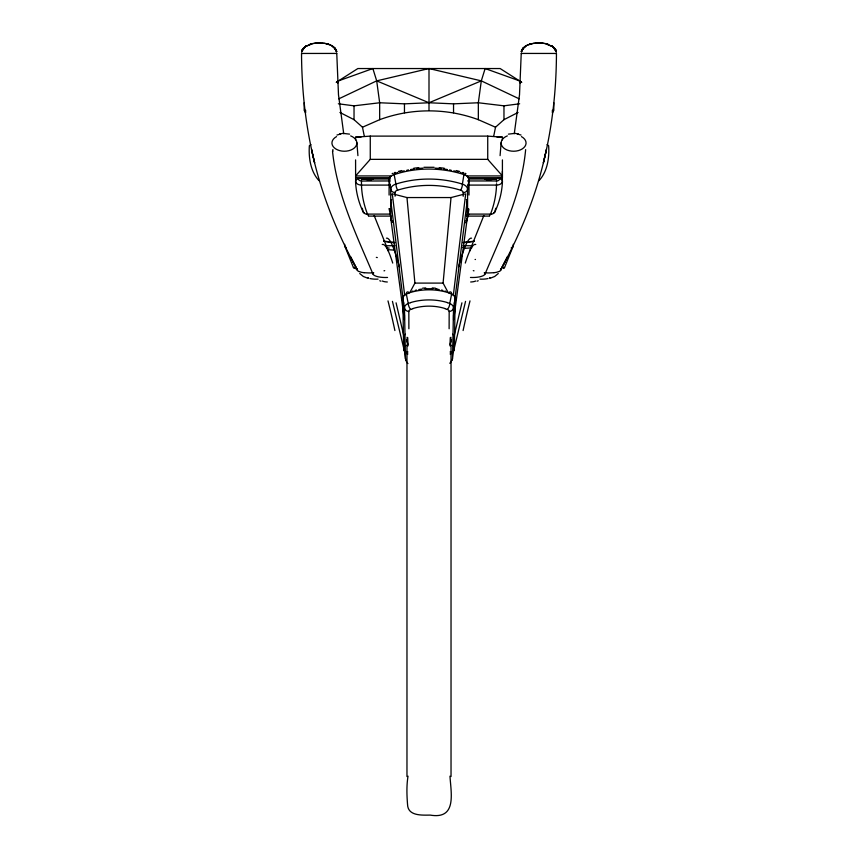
<?xml version="1.0" encoding="UTF-8"?>
<svg xmlns="http://www.w3.org/2000/svg" width="858" height="858" viewBox="0 0 858 858"><rect width="100%" height="100%" fill="white"/><g stroke="black" fill="none" stroke-linecap="round" stroke-linejoin="round"><path stroke-width="1.29" d="M390.422 185.092L361.486 185.092A5.834 3.85 0 0 1 355.63 181.22A2.885 2.166 0 0 1 358.515 179.022A2.917 1.931 0 0 0 361.454 180.941L361.486 185.092A150.493 113.117 0 0 0 367.481 214.092L367.46 214.168M455.148 298.509L453.528 307.99L452.531 358.547L454.45 343.329L455.148 298.509A7.84 4.933 5.7 0 0 451.705 294.047M496.546 182.014L496.546 180.952A2.917 1.931 0 0 0 499.474 179.011A2.885 2.166 0 0 1 502.391 181.22A5.834 3.85 0 0 1 496.514 185.081L467.578 185.092M407.958 353.979A5.888 3.915 0.2 0 1 404.365 351.104L404.118 336.046A5.888 3.925 0 0 1 405.394 334.202M449.12 328.753L449.163 311.454A3.99 2.349 0 0 0 447.243 309.427L445.066 308.698M465.551 301.373L453.732 350.461L453.903 336.143A5.888 3.925 0 0 0 452.606 334.202M496.535 183.794L496.514 185.092A150.493 113.117 0 0 1 490.519 214.092L490.54 214.168M521.975 53.432L521.235 53.432L519.508 94.83L514.274 133.751M556.434 53.453L556.445 53.443C556.359 90.154 552.273 126.909 543.436 162.559L543.393 162.763C534.287 200.246 519.219 236.025 500.718 269.798L500.536 269.101M494.626 211.733A9.384 6.928 4.5 0 0 495.045 211.229L495.699 208.247M450.278 337.612L450.053 343.586M453.968 336.744L461.926 302.831M453.732 350.482L453.646 351.061A5.888 3.915 -0.2 0 1 450.042 353.979M450.922 337.269L450.868 338.535A277.542 166.441 0 0 1 450.622 342.17L450.075 345.989M513.213 245.688L513.277 244.294M501.126 142.675L500.085 155.641M314.607 162.763L311.54 149.464C320.356 191.688 336.518 232.078 357.282 269.798L357.464 269.101M466.838 220.742L467.578 217.535L467.578 189.318L469.004 179.762A4.537 3.668 0 0 0 467.202 176.276M447.479 291.302L443.093 283.097L451.029 197.554L464.489 194.08M525.643 149.646C521.578 193.64 501.919 234.116 484.942 274.238M453.474 294.144L465.712 193.769M454.365 303.453L467.181 201.104A4.429 2.606 0 0 0 466.334 199.582M454.386 314.339L467.181 218.672L467.181 201.104M521.589 82.486L519.465 80.867L485.135 68.543L481.306 80.867L478.335 102.767L478.335 119.68L495.516 127.22L503.968 119.67L518.082 112.452M467.578 217.535L468.908 209.095M389.092 195.077L389.092 179.794A8.955 5.491 -5.2 0 1 392.567 175.204C415.379 167.063 440.915 167.224 463.942 174.528L462.398 184.084A4.526 1.491 -75.1 0 1 460.585 190.24A4.483 2.628 0 0 1 463.202 192.6L463.202 196.278M493.672 136.379L495.516 127.22M449.431 292.128A4.612 2.166 -67.2 0 1 451.619 294.112L449.764 303.442A7.797 4.88 5.6 0 1 453.474 307.979M408.022 776.158C406.488 785.488 406.789 795.066 407.55 804.45C407.861 816.162 421.868 815.154 430.212 815.1C457.164 819.701 450.954 792.996 449.978 776.158M301.737 51.534L304.858 46.89L311.465 43.855M455.105 301.877L455.587 299.721M521.428 51.459C522.661 46.482 528.142 44.369 532.668 43.468M543.436 162.559L546.46 149.464L543.393 162.763M450.289 344.487L451.437 339.822M301.855 50.976L303.035 48.702L304.88 46.868L301.812 51.158L303.035 48.702L306.049 46.064L303.035 48.702L301.673 51.684L302.949 48.82L305.502 46.429L312.998 43.501M521.385 51.566L523.573 47.651L521.557 50.869M521.321 51.855L522.94 48.359L526.919 45.335M301.641 51.866L302.552 49.432L301.78 51.298M521.46 51.298L522.2 49.421L521.482 51.148L521.728 50.483M452.069 360.457L452.177 360.167A7.829 7.733 64.6 0 0 452.509 358.537M337.644 83.301L338.535 80.867L372.865 68.543L376.694 80.867L379.665 102.767L379.665 119.68L362.484 127.22L354.032 119.67L339.918 112.452M483.858 215.519L469.498 251.319M521.482 51.148L522.586 48.82L525.611 46.064L521.932 49.936M504.568 267.503L512.87 246.922L511.969 247.544M495.645 210.253L495.656 210.231A134.717 101.265 0 0 0 502.466 181.22M500.611 270.249L507.625 256.521L500.718 269.798M410.521 291.302L414.907 283.097L406.971 197.554L393.511 194.08M502.413 139.865L502.413 137.194L487.73 136.111L370.27 136.111L370.27 159.352L355.587 175.933L390.293 175.933M498.294 273.509L494.68 276.48L489.939 278.357M538.974 180.673C547.458 171.686 549.506 157.507 548.627 145.646L547.029 144.68M512.805 246.975L511.175 247.983M336.411 82.486L338.535 80.867M336.325 82.271L357.861 68.543L500.139 68.543L521.675 82.271M392.106 173.745L392.878 173.273M503.71 268.071L504.515 267.535L503.399 268.254M336.947 135.06L342.76 133.333L349.571 134.138M338.803 98.831L376.694 80.867L429 68.543L481.306 80.867L519.197 98.831M499.259 271.428L496.492 272.308A12.945 3.175 2.7 0 1 493.918 272.672M481.306 80.867L429 102.767L404.461 103.839L379.665 102.767L354.032 105.824L338.352 103.786M527.702 44.97L534.244 43.211M405.469 358.601L404.472 307.99A7.797 4.88 -5.6 0 1 408.215 303.421L406.327 294.069L409.041 293.093M409.727 292.17L410.478 291.892M477.102 281.167L478.228 280.748M408.88 328.753L408.837 311.454A3.99 2.349 0 0 1 410.757 309.427L412.934 308.698M408.236 303.442L410.617 302.67M412.258 291.27L413.041 291.023M508.429 134.138L515.24 133.333L521.053 135.06M530.051 44.123L529.182 44.391L530.77 43.908M396.836 172.887L397.64 172.63M309.674 44.391L311.282 43.897M395.066 196.214L395.066 192.535A4.494 2.638 0 0 1 397.715 190.122C418.05 183.794 440.272 183.837 460.585 190.197M397.715 190.154A4.526 1.48 75.2 0 1 395.946 184.041C417.417 177.327 440.915 177.467 462.398 184.084A8.88 5.405 4.5 0 1 467.556 189.318M379.665 119.68C411.379 107.936 446.621 107.936 478.335 119.68M400.096 171.911L400.922 171.686M398.359 171.45L401.769 170.538M415.175 290.401L416.548 290.047M340.551 133.698L339.714 133.912M402.584 171.257L404.268 170.839M312.205 43.683L316.473 43.018M406.81 170.27L408.515 169.916M474.377 241.184L463.277 242.514M474.399 241.098L472.844 241.398M418.768 289.564L421.61 289.082M489.8 179.848L502.413 177.703L502.413 159.899M410.574 169.541L414.2 168.972M471.954 241.634L463.266 242.632M533.376 43.34L540.797 42.964M313.91 43.34L314.693 43.222M373.445 179.054L368.221 179.848L355.587 177.703L390.293 177.703M376.694 80.867L429 102.767L453.539 103.839L478.335 102.767L503.968 105.824L519.648 103.786M413.738 168.222L418.779 167.642M416.634 168.651L422.79 168.114M315.572 43.104L324.624 43.34M493.972 272.694L489.403 272.93A16.645 3.786 2.2 0 1 484.234 272.812M535.124 43.093L535.918 43.018M422.533 288.191L425.74 287.913M424.903 288.717L433.097 288.717M355.587 139.865L355.587 137.194L370.27 136.111M471.771 247.855L465.283 248.284M486.272 179.762L496.546 179.011L468.8 179.011M317.203 42.964L319.498 42.9M536.915 42.954L537.719 42.921M423.884 167.289L434.137 167.289M314.564 162.559C305.716 126.909 301.673 90.154 301.533 53.453L302.413 53.443M301.566 53.453L336.765 53.432L338.492 94.83L343.726 133.751M490.647 214.103L467.975 214.103M355.587 137.194L360.918 137.194M497.082 137.194L502.413 137.194M310.982 144.68L309.373 145.646C308.494 157.507 310.542 171.686 319.026 180.673M370.27 159.352L487.73 159.352L502.413 175.933L467.707 175.933M467.707 177.703L502.413 177.703M390.401 179.011L361.454 179.011L371.729 179.762M361.454 181.038L390.401 180.952M467.599 180.952L496.546 180.952M406.971 197.554L451.029 197.554M390.025 214.103L367.353 214.103M466.999 214.425L469.455 214.425M368.758 216.098L391.141 216.098M466.602 216.098L489.242 216.098M395.002 245.688L386.293 245.763A5.877 5.727 -0.1 0 0 385.703 245.903M462.998 245.688L471.75 245.774A5.877 5.727 0.1 0 1 472.297 245.903M414.907 283.097L443.093 283.097M336.025 53.432L336.733 53.432M555.587 53.443L556.402 53.453L521.278 53.432M538.502 42.9L539.146 42.911M539.725 42.921L542.428 43.104M320.281 42.921L321.085 42.954M435.221 168.114L441.377 168.651M387.591 247.951L389.178 248.069M394.723 242.514L383.601 241.098M432.26 287.913L435.467 288.191M541.527 43.018L545.795 43.683M322.082 43.018L322.876 43.093M392.181 242.471L394.562 242.696M364.028 272.694L368.597 272.93A16.645 3.786 -2.2 0 0 373.766 272.812M439.232 167.642L444.272 168.222M389.94 242.213L386.014 241.645M323.756 43.211C328.807 43.951 335.21 45.978 336.615 51.566M443.822 168.972L447.436 169.541M436.39 289.082L437.462 289.253M484.598 179.065L488.502 179.654M543.307 43.222L544.09 43.34M438.17 289.371L439.232 289.564M385.156 241.495L383.623 241.184M449.495 169.916L451.222 170.27M389.929 209.009L389.382 208.88M325.332 43.468L330.298 44.97M545.002 43.501L553.12 46.868L556.327 51.684L553.142 46.89L546.535 43.855M453.775 170.849L455.469 171.268M441.452 290.047L442.825 290.401M518.286 133.912L517.449 133.698M456.284 170.549L459.716 171.471M368.061 278.357L363.32 276.48L359.706 273.509M457.142 171.707L457.968 171.932M548.326 44.391L546.718 43.897L547.447 44.123M447.383 302.67L449.764 303.442M460.435 172.651L461.261 172.908M444.959 291.023L445.742 291.27M448.959 293.093L451.673 294.069M463.942 174.528L465.54 175.204M447.522 291.892L448.273 292.17M379.772 280.748L380.898 281.167M357.282 269.551L353.421 267.492L345.131 246.922L346.278 247.683L345.131 246.922M358.741 271.428L361.508 272.308A12.945 3.175 -2.7 0 0 364.082 272.672M331.081 45.335L334.566 47.801L336.518 51.148L336.272 50.483M354.708 268.307L353.432 267.503M465.208 173.295L465.98 173.766M551.994 46.096L555.051 48.82L556.188 51.158L555.051 48.82L551.951 46.064L554.965 48.702L556.263 51.534M553.12 46.868L556.145 50.976M336.068 49.936L332.389 46.064L335.414 48.82L336.518 51.148M357.282 269.798L350.375 256.521L357.389 270.249M362.301 208.247L362.955 211.24A9.384 6.928 -4.5 0 0 363.374 211.733M362.387 210.317L362.355 210.253A134.717 101.265 0 0 1 355.544 181.22M373.058 274.238C356.295 234.609 336.915 194.68 332.529 151.298M336.443 50.869L334.427 47.651L336.572 51.459M388.502 251.319L374.142 215.519M519.465 80.867L520.356 83.301M405.931 360.457L405.866 360.285A8.065 8.001 36.1 0 1 405.459 358.601M556.22 51.298L555.448 49.432L556.359 51.866M336.54 51.298L335.8 49.421L336.679 51.855M392.449 301.373L404.268 350.418M404.032 336.744L396.074 302.831M407.711 344.487L406.563 339.822M402.413 299.721L402.895 301.877M362.484 127.22L364.328 136.379M389.092 208.58L391.516 220.881A7.475 7.121 -40.7 0 0 392.374 222.458M407.925 345.989L407.378 342.17A277.542 166.441 0 0 1 407.132 338.535L407.078 337.269M389.092 179.794L390.701 189.307L390.819 218.672L403.614 314.339M395.913 183.998L394.154 174.506A4.537 1.544 75 0 1 395.817 172.833M406.295 294.047A7.84 4.933 -5.7 0 0 402.906 298.509L404.472 307.99M405.469 358.547L403.55 343.329L402.852 298.509M403.635 303.453L390.819 201.104A4.429 2.606 0 0 1 391.666 199.582M404.526 294.144L392.288 193.769L392.288 195.141M357.915 155.641L356.874 142.675M344.723 244.294L344.787 245.688M407.947 343.586L407.722 337.612M332.925 151.18L332.872 149.517M553.807 102.767L553.807 110.425L552.37 112.763L552.37 110.21M503.968 105.824L503.968 119.67M502.38 171.343L502.38 181.22M487.73 136.111L487.73 159.352M469.004 195.034L469.004 179.762A8.945 5.459 4.5 0 0 465.529 175.214M453.539 103.839L453.539 112.763M453.539 314.961L453.539 319.82M451.029 346.042L451.029 776.565M429 68.543L429 110.425M406.971 346.042L406.971 776.565M404.461 103.839L404.461 112.763M404.461 314.961L404.461 319.82M355.587 159.899L355.62 181.22M354.032 105.824L354.032 119.67M305.63 110.21L305.63 112.763L304.193 110.425L304.193 102.767M390.722 189.307A8.88 5.427 -5.2 0 1 395.913 183.998M395.066 192.578A4.483 3.625 0 0 1 390.765 189.296M389.189 179.783A4.547 3.668 0 0 1 390.862 176.265M462.323 172.823A4.537 1.555 -74.9 0 1 463.91 174.571M467.513 189.318A4.494 3.625 0 0 1 463.213 192.653M467.374 208.816A11.744 0.794 -0.5 0 1 468.371 208.955M466.72 220.763A8.151 7.722 57.4 0 1 465.583 222.823M394.755 173.681A4.494 2.638 0 0 1 395.227 173.434M462.87 173.455A4.483 2.638 0 0 1 463.341 173.702M392.095 220.828A5.834 3.432 0 0 1 390.83 218.672M467.17 218.672A5.834 3.432 0 0 1 465.905 220.828M350.665 135.896A12.473 8.226 0 0 1 354.365 147.962A12.473 8.226 0 0 1 335.735 148.917A12.473 8.226 0 0 1 336.55 136.615M387.537 277.456A12.462 3.764 0 0 1 373.155 273.176M387.333 281.992A6.596 1.823 0 0 1 382.336 280.984M463.095 330.555A256.36 16.506 -81.9 0 1 470.002 300.901M458.569 266.977A283.987 20.764 -83.2 0 1 471.557 238.202M465.283 263.074A278.121 21.225 -83.4 0 1 475.761 244.53M387.998 300.901A256.36 16.506 81.9 0 1 394.905 330.555M386.443 238.202A283.987 20.764 83.2 0 1 399.431 266.977M382.239 244.53A278.121 21.225 83.4 0 1 392.717 263.074M408.837 311.508A4.515 3.636 8.6 0 1 404.547 307.979M402.981 298.498A4.58 3.689 8.8 0 1 405.351 294.669M410.757 309.448A4.59 2.059 68.6 0 1 408.301 303.496M406.338 294.079A4.612 2.177 66.2 0 1 408.569 292.17M408.912 292.964A40.401 23.734 0 0 1 449.088 292.964M449.742 303.464A4.59 2.102 -68.6 0 1 447.243 309.491M452.627 294.712A4.58 3.657 -7.2 0 1 455.04 298.509M453.453 307.979A4.515 3.636 -8.6 0 1 449.163 311.508M410.553 302.595A39.65 23.295 0 0 1 447.458 302.584M412.816 308.58A33.58 19.734 0 0 1 445.184 308.58M404.021 349.206A4.494 3.561 0 0 1 404.751 346.396M406.199 345.356A4.494 3.561 0 0 1 407.99 344.916M407.979 351.995A5.534 3.657 -8.4 0 1 403.7 349.26M454.3 349.26A5.534 3.657 8.4 0 1 450.021 351.995M453.249 346.396A4.494 3.561 0 0 1 453.979 349.206M450.01 344.916A4.494 3.561 0 0 1 451.801 345.356M407.968 363.556A6.103 6.027 -65.7 0 1 406.038 360.424M451.64 360.349A6.103 5.684 -54.3 0 1 449.774 363.266M495.441 210.242A5.695 3.818 0 0 1 490.701 214.328M364.103 212.623A9.813 7.25 -4.5 0 1 363.889 212.441M368.5 215.819A5.995 1.223 76.3 0 1 367.471 213.964M490.529 213.964A5.995 1.223 -76.3 0 1 489.5 215.819M494.111 212.441A9.813 7.25 4.5 0 1 493.897 212.623M367.299 214.328A5.684 3.807 0 0 1 362.559 210.296M521.449 136.615A12.473 8.226 0 0 1 522.265 148.917A12.473 8.226 0 0 1 503.635 147.962A12.473 8.226 0 0 1 507.335 135.896M484.845 273.176A12.462 3.764 0 0 1 470.463 277.456M475.664 280.984A6.596 1.823 0 0 1 470.667 281.992M464.51 247.394A128.979 31.66 -0.2 0 1 462.912 247.479M393.425 250.043A126.512 33.559 0 0 1 387.612 249.678M475.085 259.502A100.268 6.199 -13.3 0 1 475.471 259.438M376.33 257.379A99.71 5.695 14 0 1 377.305 257.572M436.754 288.76A89.865 1.684 -22.1 0 1 435.371 289.328M384.716 270.635A26.544 7.776 -1.4 0 1 383.987 270.828M358.633 271.45A16.527 4.183 -3.2 0 1 357.303 269.798M378.046 279.129A9.888 2.906 -0.3 0 1 369.937 278.528M368.543 277.863A11.143 3.11 -0.7 0 1 368.05 277.584M474.013 270.828A26.544 7.776 1.4 0 1 473.284 270.635M500.697 269.798A16.527 4.183 3.2 0 1 499.367 271.45M488.063 278.528A9.888 2.906 0.3 0 1 479.954 279.129M489.95 277.584A11.143 3.11 0.7 0 1 489.457 277.863M328.818 44.391L327.23 43.908L328.818 44.391"/></g></svg>
